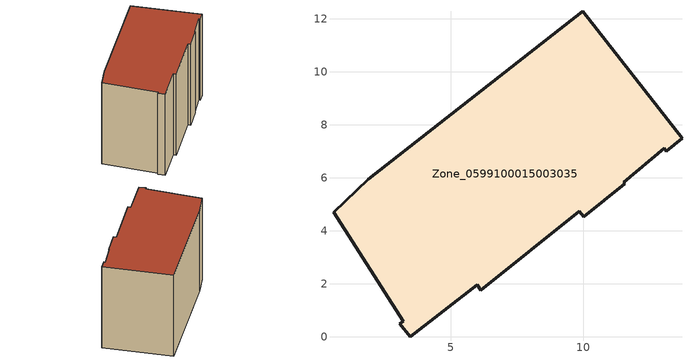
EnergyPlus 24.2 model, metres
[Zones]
Zone_0599100015003035
 floor ground (C_G): 5.99,1.96 3.46,0 3.08,0.5 3.22,0.58 0.58,4.71 1.89,5.95 9.98,12.29 13.72,7.49 13.12,7.01 13.05,7.12 11.53,5.82 11.57,5.77 10.02,4.54 9.86,4.73 6.13,1.76 z0.9
 wall outside (C_F): 5.99,1.96 6.13,1.76 9.86,4.73 10.02,4.54 11.57,5.77 11.53,5.82 13.05,7.12 13.12,7.01 13.72,7.49 9.98,12.29 1.89,5.95 0.58,4.71 3.22,0.58 3.08,0.5 3.46,0 5.99,1.96 z0.9:8.85
 roof outside (C_R): 3.46,0 5.99,1.96 6.13,1.76 9.86,4.73 10.02,4.54 11.57,5.77 11.53,5.82 13.05,7.12 13.12,7.01 13.72,7.49 9.98,12.29 1.89,5.95 0.58,4.71 3.22,0.58 3.08,0.5 z8.85
[BUILDING]
Pand.0599100015003035: North Axis=0; Terrain=City; Loads Convergence Tolerance Value=0.04; Temperature Convergence Tolerance Value=0.4; Solar Distribution=FullExterior; Maximum Number of Warmup Days=25; Minimum Number of Warmup Days=1
[Site:Location]
Rotterdam.The.Hague.AP_ZH_NLD Design_Conditions: Latitude=51.96; Longitude=4.45; Time Zone=1; Elevation=-4.5
[SITE:GROUNDTEMPERATURE:BUILDINGSURFACE]
18, 18, 18, 18, 18, 18, 18, 18, 18, 18, 18, 18
[MATERIAL] Thermal Absorptance=0.9; Solar Absorptance=0.7; Visible Absorptance=0.7
Name | Roughness | Thickness | Conductivity | Density | Specific Heat
G.TI.1975-1991 | MediumSmooth | 0.15 | 0.288461 | 540 | 1210
F.TI.1975-1991 | Rough | 0.3 | 0.230769 | 1920 | 840
R.TI.1975-1991 | MediumRough | 0.2 | 0.153846 | 1500 | 1000
[CONSTRUCTION]
C_G: G.TI.1975-1991
C_F: F.TI.1975-1991
C_R: R.TI.1975-1991
[ZONE]
Zone_0599100015003035: Type=1; Multiplier=1; Ceiling Height=Autocalculate; Volume=Autocalculate; Floor Area=autocalculate; Part of Total Floor Area=Yes
[ZONEINFILTRATION:DESIGNFLOWRATE]
Infil_Zone_0599100015003035: Zone or ZoneList or Space or SpaceList=Zone_0599100015003035; Schedule=AlwaysOn; Design Flow Rate Calculation Method=Flow/Area; Flow Rate per Floor Area=0.003; Constant Term Coefficient=1; Temperature Term Coefficient=0; Velocity Term Coefficient=0; Velocity Squared Term Coefficient=0
[HVACTEMPLATE:ZONE:IDEALLOADSAIRSYSTEM]
Zone_0599100015003035: Maximum Heating Supply Air Temperature=50; Minimum Cooling Supply Air Temperature=13; Maximum Heating Supply Air Humidity Ratio=0.0156; Minimum Cooling Supply Air Humidity Ratio=0.0077; Heating Limit=NoLimit; Cooling Limit=NoLimit; Dehumidification Control Type=ConstantSensibleHeatRatio; Cooling Sensible Heat Ratio=0.7; Dehumidification Setpoint=60; Humidification Control Type=None; Humidification Setpoint=30; Outdoor Air Method=None; Outdoor Air Flow Rate per Person=0.00944; Outdoor Air Flow Rate per Zone Floor Area=0; Outdoor Air Flow Rate per Zone=0; Demand Controlled Ventilation Type=None; Outdoor Air Economizer Type=NoEconomizer; Heat Recovery Type=None; Sensible Heat Recovery Effectiveness=0.7; Latent Heat Recovery Effectiveness=0.65
[ZONECONTROL:THERMOSTAT]
ThermostatControl_Zone_0599100015003035: Zone or ZoneList=Zone_0599100015003035; Control Type Schedule=DualSetpointControlType; Control 1=Thermostat_Zone_0599100015003035; Temperature Difference Between Cutout And Setpoint=0
[THERMOSTATSETPOINT:DUALSETPOINT]
Thermostat_Zone_0599100015003035: Heating Setpoint Temperature Schedule=HeatingSetpoint_Zone_0599100015003035; Cooling Setpoint Temperature Schedule=CoolingSetpoint_Zone_0599100015003035
[SCHEDULE:COMPACT]
HeatingSetpoint_Zone_0599100015003035: Through: 12/31, For: AllDays, Until: 24:00, 21
CoolingSetpoint_Zone_0599100015003035: Through: 12/31, For: AllDays, Until: 24:00, 24
DualSetpointControlType: Through: 12/31, For: AllDays, Until: 24:00, 4
AlwaysOn: Through: 12/31, For: AllDays, Until: 24:00, 1
